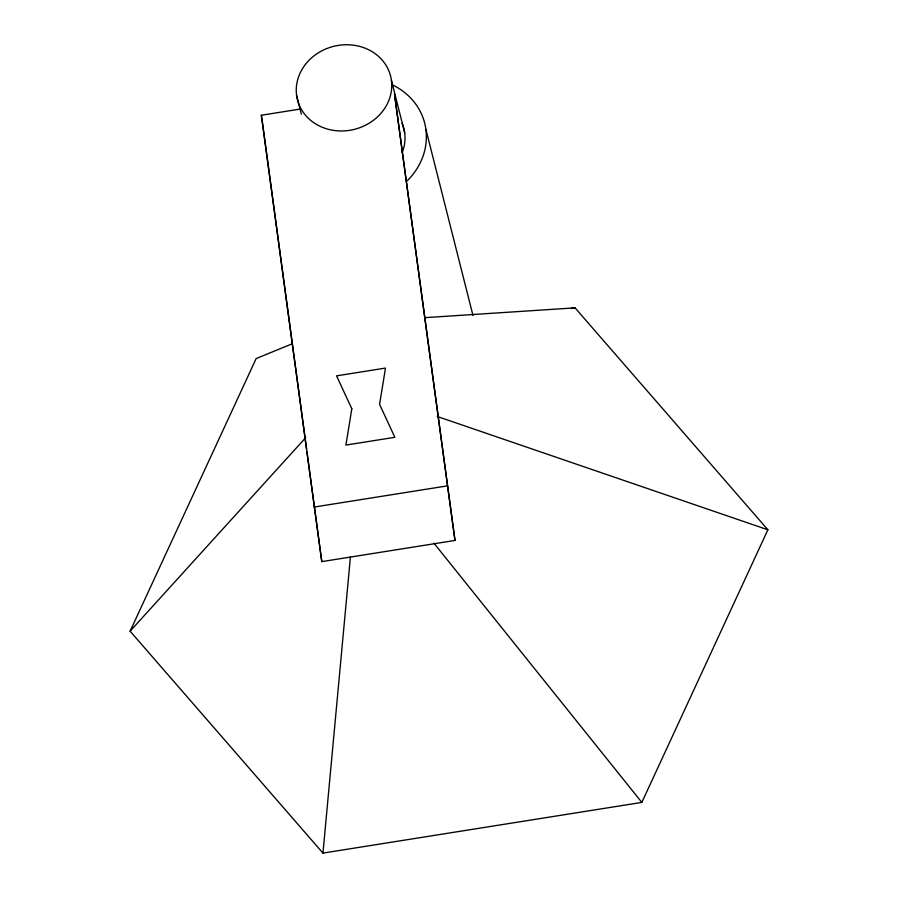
<?xml version="1.0" encoding="UTF-8"?>
<svg xmlns="http://www.w3.org/2000/svg" width="898" height="898" viewBox="0 0 898 898"><rect width="100%" height="100%" fill="white"/><g stroke="black" fill="none" stroke-linecap="round" stroke-linejoin="round"><path stroke-width="1.35" d="M424.619 317.679L575.046 307.857L767.88 529.786L641.834 802.408L322.954 853.1L350.422 556.928M322.954 853.1L130.12 631.171L256.166 358.549L291.94 343.9M130.12 631.171L305.735 437.629M454.983 540.45L394.491 94.077L454.983 540.45L321.787 561.62L261.296 115.258L299.741 109.141M570.904 308.508L575.046 307.857M314.199 507.044L447.406 485.874M437.27 416.492L767.88 529.786M433.902 543.122L641.834 802.408M425.888 129.346L472.965 315.411M391.416 80.315A48.054 42.778 -14.2 0 1 325.267 128.392A48.054 42.778 -14.2 0 1 315.344 54.857A48.054 42.778 -14.2 0 1 391.416 80.315L404.672 132.713M296.598 95.39L301.358 114.203M261.296 115.258L261.756 117.066M261.935 118.446L306.588 449.09M306.959 451.874L321.787 561.62M391.854 84.58A69.55 61.917 -14.2 0 1 407.097 180.947M402.136 123.262A48.054 42.778 -14.2 0 1 402.203 152.581M351.825 408.781L345.898 445.082L394.851 437.304L379.573 404.369L385.5 368.079L336.559 375.858L351.825 408.781"/></g></svg>
